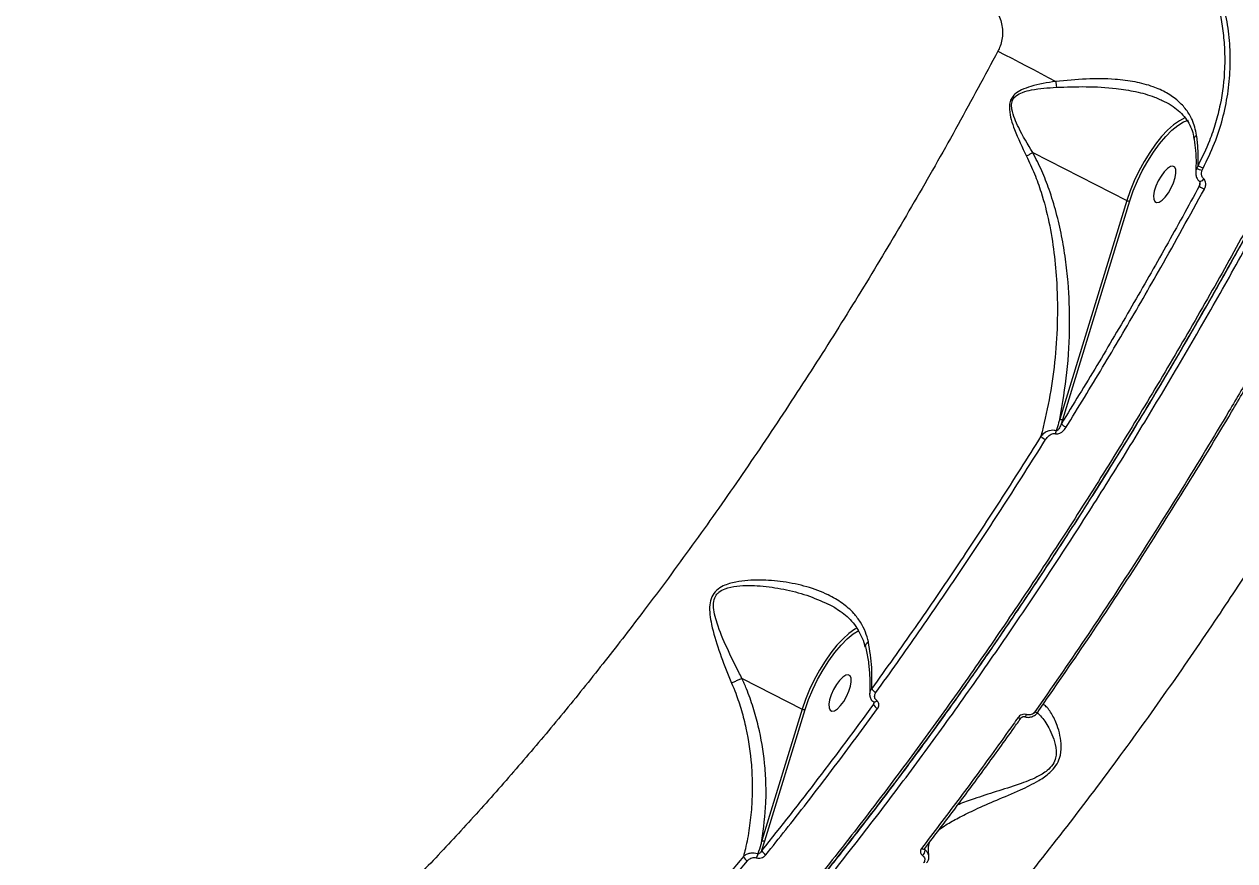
# Model space of a CAD drawing. Header units: millimetres. Extents: x -10881 to 8954, y -8695 to 5624.
# Drawn here: x 2925.6 to 3196.2, y -3620 to -3433.1 of the extents above; entities that cross this region are included whole.
import ezdxf

# ---------------------------------------------------------------- set-up
doc = ezdxf.new("R2010")
doc.units = ezdxf.units.MM
for name, color, linetype in [('DIKOM_ОБЪЕКТ', 7, 'Continuous'), ('DIKOM_РАЗМЕР_ЗОНА', 7, 'Continuous'), ('DIKOM_РАЗМЕР_ОБЪЕКТА', 7, 'Continuous')]:
    doc.layers.add(name, color=color, linetype=linetype)
doc.styles.add('style1', font='arial.ttf', dxfattribs={"width": 0.8})
doc.dimstyles.new('1-50', dxfattribs={"dimtxt": 300, "dimasz": 200, "dimexe": 100, "dimexo": 0, "dimgap": 100, "dimtad": 1, "dimtxsty": 'style1', "dimcen": 200, "dimclrd": 7, "dimclre": 7, "dimclrt": 7, "dimadec": 1, "dimazin": 2, "dimtfac": 1, "dimtmove": 0, "dimatfit": 2, "dimfxl": 0, "dimlwd": 25, "dimlwe": 18, "dimarcsym": 0})

# ---------------------------------------------------------------- blocks, each defined once
blk = doc.blocks.new('*D10')
at = {"layer": 'Defpoints', "color": 0, "transparency": 16777216}
for p in [(-7152.73, 2730.8), (7385.22, 911.28), (7385.22, -7693.77)]:
    blk.add_point(p, dxfattribs=at)
at = {"layer": 'DIKOM_РАЗМЕР_ОБЪЕКТА', "color": 7, "lineweight": 18, "transparency": 16777216}
for p, q in [((-7152.73, 2730.8), (-7152.73, -7793.77)), ((7385.22, 911.28), (7385.22, -7793.77))]:
    blk.add_line(p, q, dxfattribs=at)
at = {"layer": 'DIKOM_РАЗМЕР_ОБЪЕКТА', "color": 7, "lineweight": 25, "transparency": 16777216}
blk.add_line((-6952.73, -7693.77), (7185.22, -7693.77), dxfattribs=at)
at = {"layer": 'DIKOM_РАЗМЕР_ОБЪЕКТА', "color": 7, "transparency": 16777216}
for points in [[(-6952.73, -7660.43), (-6952.73, -7727.1), (-7152.73, -7693.77)], [(7185.22, -7660.43), (7185.22, -7727.1), (7385.22, -7693.77)]]:
    blk.add_solid(points, dxfattribs=at)
at = {"layer": 'DIKOM_РАЗМЕР_ОБЪЕКТА', "color": 7, "transparency": 16777216, "insert": (116.24, -7440.59), "char_height": 300, "attachment_point": 5, "style": 'style1'}
blk.add_mtext('14500', dxfattribs=at)
blk = doc.blocks.new('*D12')
at = {"layer": 'Defpoints', "color": 0, "transparency": 16777216}
for p in [(-9113.32, 3014.05), (8954.2, 2756.48), (8954.2, -8594.51)]:
    blk.add_point(p, dxfattribs=at)
at = {"layer": 'DIKOM_РАЗМЕР_ЗОНА', "color": 7, "lineweight": 18, "transparency": 16777216}
for p, q in [((-9113.32, 3014.05), (-9113.32, -8694.51)), ((8954.2, 2756.48), (8954.2, -8694.51))]:
    blk.add_line(p, q, dxfattribs=at)
at = {"layer": 'DIKOM_РАЗМЕР_ЗОНА', "color": 7, "lineweight": 25, "transparency": 16777216}
blk.add_line((-8913.32, -8594.51), (8754.2, -8594.51), dxfattribs=at)
at = {"layer": 'DIKOM_РАЗМЕР_ЗОНА', "color": 7, "transparency": 16777216}
for points in [[(-8913.32, -8561.18), (-8913.32, -8627.85), (-9113.32, -8594.51)], [(8754.2, -8561.18), (8754.2, -8627.85), (8954.2, -8594.51)]]:
    blk.add_solid(points, dxfattribs=at)
at = {"layer": 'DIKOM_РАЗМЕР_ЗОНА', "color": 7, "transparency": 16777216, "insert": (-79.56, -8341.34), "char_height": 300, "attachment_point": 5, "style": 'style1'}
blk.add_mtext('18000', dxfattribs=at)

msp = doc.modelspace()

# ---------------------------------------------------------------- linework, layer by layer
at = {"layer": 'DIKOM_ОБЪЕКТ', "color": 7, "linetype": 'Continuous', "lineweight": 15}
for p, q in [((3151.027, -3461.745), (3172.045, -3472.45)), ((3187.973, -3464.596), (3187.648, -3465.195)), ((3188.875, -3465.69), (3189.077, -3465.219)), ((3188.354, -3468.29), (3188.234, -3469.254)), ((3172.045, -3472.45), (3157.051, -3521.283)), ((3157.711, -3521.376), (3172.705, -3472.543)), ((3157.411, -3522.349), (3157.711, -3521.376)), ((3086.028, -3579.254), (3099.478, -3586.105)), ((3115.462, -3584.498), (3115.395, -3585.035)), ((3099.478, -3586.105), (3090.468, -3615.449)), ((3091.128, -3615.543), (3100.138, -3586.198)), ((3090.478, -3617.644), (3091.128, -3615.543)), ((3126.962, -3617.612), (3126.894, -3617.23))]:
    msp.add_line(p, q, dxfattribs=at)
at = {"layer": 'DIKOM_ОБЪЕКТ', "color": 7, "linetype": 'Continuous', "lineweight": 15, "flags": 128}
for points in [[(3143.221, -3439.079), (3144.775, -3439.869), (3146.353, -3440.679), (3147.953, -3441.506), (3149.569, -3442.35), (3151.2, -3443.208), (3152.842, -3444.079), (3154.49, -3444.96), (3156.141, -3445.849)], [(3185.041, -3453.98), (3184.976, -3454.006), (3183.776, -3454.615), (3182.496, -3455.529), (3181.164, -3456.727), (3179.809, -3458.184), (3178.459, -3459.868), (3177.146, -3461.742), (3175.896, -3463.765), (3174.737, -3465.894), (3173.694, -3468.083), (3172.791, -3470.284), (3172.045, -3472.45)], [(3172.705, -3472.543), (3173.472, -3470.325), (3174.41, -3468.072), (3175.495, -3465.838), (3176.701, -3463.676), (3177.999, -3461.64), (3179.358, -3459.778), (3180.744, -3458.135), (3182.125, -3456.751), (3183.467, -3455.659), (3184.737, -3454.886), (3185.813, -3454.473)], [(3178.038, -3472.174), (3178.269, -3472.706), (3178.681, -3472.927), (3179.241, -3472.817), (3179.904, -3472.386), (3180.615, -3471.669), (3181.318, -3470.724), (3181.955, -3469.627), (3182.475, -3468.467), (3182.835, -3467.339), (3183.007, -3466.333), (3182.976, -3465.532), (3182.745, -3464.999), (3182.333, -3464.779), (3181.773, -3464.889), (3181.11, -3465.32), (3180.399, -3466.037), (3179.696, -3466.982), (3179.059, -3468.079), (3178.54, -3469.238), (3178.179, -3470.367), (3178.008, -3471.372), (3178.038, -3472.174)], [(3189.222, -3467.644), (3189.039, -3467.858), (3188.846, -3468.035), (3188.66, -3468.163), (3188.495, -3468.23), (3188.364, -3468.23), (3188.316, -3468.206)], [(3111.779, -3567.948), (3111.209, -3568.27), (3109.929, -3569.184), (3108.597, -3570.383), (3107.242, -3571.839), (3105.893, -3573.523), (3104.579, -3575.397), (3103.329, -3577.42), (3102.17, -3579.55), (3101.128, -3581.738), (3100.224, -3583.939), (3099.478, -3586.105)], [(3100.138, -3586.198), (3100.906, -3583.98), (3101.843, -3581.727), (3102.928, -3579.493), (3104.134, -3577.331), (3105.433, -3575.295), (3106.791, -3573.433), (3108.178, -3571.79), (3109.558, -3570.406), (3110.9, -3569.314), (3112.106, -3568.573)], [(3105.472, -3585.829), (3105.702, -3586.361), (3106.114, -3586.582), (3106.674, -3586.472), (3107.337, -3586.041), (3108.049, -3585.324), (3108.751, -3584.379), (3109.388, -3583.282), (3109.908, -3582.122), (3110.268, -3580.994), (3110.44, -3579.989), (3110.409, -3579.187), (3110.178, -3578.655), (3109.766, -3578.434), (3109.206, -3578.544), (3108.544, -3578.975), (3107.832, -3579.692), (3107.129, -3580.637), (3106.492, -3581.734), (3105.973, -3582.894), (3105.612, -3584.022), (3105.441, -3585.027), (3105.472, -3585.829)], [(3116.148, -3584.22), (3115.984, -3584.369), (3115.823, -3584.479), (3115.674, -3584.544), (3115.546, -3584.56), (3115.446, -3584.527), (3115.444, -3584.525)], [(3149.623, -3587.345), (3149.555, -3587.47), (3149.485, -3587.579), (3149.414, -3587.67), (3149.346, -3587.74), (3149.281, -3587.787), (3149.22, -3587.81), (3149.167, -3587.809), (3149.159, -3587.807)], [(3151.498, -3586.705), (3151.65, -3586.774), (3151.793, -3586.825), (3151.919, -3586.854), (3152.025, -3586.86), (3152.108, -3586.844), (3152.164, -3586.805), (3152.169, -3586.799)], [(3152.169, -3586.799), (3152.19, -3586.746), (3152.188, -3586.669)], [(3147.716, -3587.995), (3147.874, -3588.067), (3148.021, -3588.117), (3148.151, -3588.145), (3148.259, -3588.148), (3148.341, -3588.127), (3148.394, -3588.082), (3148.396, -3588.078)], [(3126.149, -3617.242), (3126.308, -3617.312), (3126.457, -3617.359), (3126.592, -3617.38), (3126.706, -3617.374), (3126.796, -3617.343), (3126.855, -3617.29)]]:
    msp.add_lwpolyline(points, dxfattribs=at)
at = {"layer": 'DIKOM_ОБЪЕКТ', "color": 7, "linetype": 'Continuous', "lineweight": 15}
for centre, radius, start, end in [((3308.842, -3429.973), 153.524, 185.93586, 186.42297), ((3188.515, -3465.79), 1.052, 145.55578, 176.025), ((3189.832, -3461.549), 4.25, 239.07883, 256.99335), ((3193.812, -3455.549), 10.768, 237.16201, 243.90769), ((3193.271, -3461.93), 8.888, 235.48509, 243.90109), ((3172.49, -3471.684), 0.886, 239.86351, 284.03546), ((3157.496, -3520.517), 0.886, 239.86372, 284.03479), ((3159.766, -3520.289), 3.129, 221.18503, 245.34366), ((3155.233, -3522.98), 3.216, 221.97087, 244.84386), ((3153.449, -3523.39), 2.876, 335.80243, 349.02111), ((3116.784, -3580.589), 2.008, 207.88763, 245.41867), ((3117.101, -3584.248), 1.879, 204.76139, 246.14604), ((3099.923, -3585.339), 0.886, 239.86351, 284.03546), ((3090.913, -3614.683), 0.886, 239.86372, 284.03479), ((3092.014, -3617.188), 1.602, 196.53032, 246.02604), ((3125.33, -3617.592), 1.632, 310.16221, 359.30258), ((3087.921, -3618.501), 1.651, 198.64626, 245.31534), ((3086.522, -3617.785), 3.141, 330.21139, 347.19089)]:
    msp.add_arc(centre, radius, start, end, dxfattribs=at)
for points, knots in [([(2932.137, -3758.44), (2934.133, -3758.063), (2938.656, -3757.211), (2945.962, -3755.212), (2954.051, -3752.453), (2962.382, -3749.029), (2970.998, -3744.929), (2979.872, -3740.144), (2989.014, -3734.657), (2998.346, -3728.505), (3007.741, -3721.774), (3017.152, -3714.516), (3026.581, -3706.752), (3036.124, -3698.403), (3045.836, -3689.415), (3055.68, -3679.808), (3065.664, -3669.562), (3075.699, -3658.758), (3085.649, -3647.545), (3095.472, -3635.99), (3105.173, -3624.106), (3114.854, -3611.77), (3124.567, -3598.909), (3134.271, -3585.562), (3143.971, -3571.712), (3153.578, -3557.474), (3162.853, -3543.212), (3171.766, -3529.011), (3180.336, -3514.886), (3188.763, -3500.513), (3197.088, -3485.815), (3205.276, -3470.842), (3213.327, -3455.58), (3221.171, -3440.155), (3228.8, -3424.573), (3236.184, -3408.896), (3243.326, -3393.115), (3250.201, -3377.272), (3256.846, -3361.281), (3263.223, -3345.206), (3269.329, -3329.039), (3275.103, -3312.923), (3280.469, -3297.077), (3285.418, -3281.565), (3289.966, -3266.37), (3294.162, -3251.336), (3298.024, -3236.381), (3301.524, -3221.573), (3304.658, -3206.908), (3307.38, -3192.529), (3309.764, -3178.181), (3310.987, -3168.869), (3311.615, -3164.093)], [0, 0, 0, 0, 0.0156506, 0.0354738, 0.0552971, 0.075258, 0.095219, 0.1156142, 0.1360095, 0.1565548, 0.1771001, 0.1969234, 0.2167466, 0.2367076, 0.2566685, 0.2770638, 0.297459, 0.3180044, 0.3385497, 0.358373, 0.3781962, 0.3981572, 0.4181181, 0.4385134, 0.4589086, 0.4794539, 0.4999993, 0.5191131, 0.5382268, 0.557464, 0.5767011, 0.5963257, 0.6159504, 0.6357087, 0.6554669, 0.6752902, 0.6951135, 0.7150745, 0.7350355, 0.7554308, 0.7758261, 0.7963715, 0.8169168, 0.8367401, 0.8565634, 0.8765245, 0.8964855, 0.9168808, 0.9372761, 0.9578214, 0.9783668, 1, 1, 1, 1]), ([(3019.686, -3737.342), (3023.232, -3735.669), (3030.19, -3732.385), (3040.957, -3726.173), (3051.877, -3719.104), (3063.09, -3711.003), (3074.772, -3701.738), (3085.467, -3692.498), (3095.089, -3683.616), (3103.951, -3675.026), (3113.449, -3665.337), (3123.569, -3654.459), (3134.504, -3642.107), (3146.225, -3628.145), (3158.581, -3612.588), (3170.392, -3596.911), (3181.636, -3581.25), (3191.904, -3566.289), (3201.527, -3551.676), (3210.366, -3537.738), (3218.902, -3523.774), (3228.047, -3508.267), (3237.557, -3491.45), (3247.342, -3473.318), (3256.093, -3456.352), (3264.127, -3440.086), (3271.359, -3424.827), (3278.201, -3409.781), (3285.381, -3393.318), (3292.653, -3375.766), (3299.904, -3357.191), (3306.176, -3340.117), (3311.738, -3324.018), (3316.572, -3309.146), (3320.973, -3294.7), (3324.971, -3280.617), (3328.66, -3266.659), (3330.818, -3257.52), (3331.898, -3252.951)], [0, 0, 0, 0, 0.032111, 0.0630277, 0.0939444, 0.1253135, 0.1566826, 0.1898356, 0.2118035, 0.2337714, 0.2604105, 0.2870646, 0.3137037, 0.3466931, 0.3796826, 0.4118188, 0.4412645, 0.4707102, 0.4960711, 0.5214321, 0.5455478, 0.5696635, 0.6018526, 0.6313464, 0.6608402, 0.686242, 0.7116437, 0.7357977, 0.7599516, 0.7922212, 0.8217882, 0.8513553, 0.8768194, 0.9022834, 0.926496, 0.9507086, 0.9753543, 1, 1, 1, 1]), ([(3189.077, -3465.219), (3189.985, -3463.37), (3191.733, -3459.812), (3193.517, -3454.226), (3194.689, -3448.67), (3195.236, -3443.032), (3195.142, -3437.393), (3194.431, -3431.828), (3193.122, -3426.412), (3191.203, -3421.238), (3188.773, -3416.325), (3186.723, -3413.36), (3185.7, -3411.88)], [0, 0, 0, 0, 0.1070822, 0.2059729, 0.3051836, 0.4040767, 0.5033365, 0.6029167, 0.7021785, 0.8013468, 0.9008323, 1, 1, 1, 1]), ([(3184.6, -3412.381), (3186.062, -3414.55), (3188.273, -3417.832), (3190.47, -3422.748), (3192.281, -3427.842), (3193.442, -3433.203), (3193.927, -3438.681), (3193.945, -3444.194), (3193.276, -3449.72), (3191.92, -3455.109), (3190.38, -3459.7), (3188.863, -3462.787), (3187.973, -3464.596)], [0, 0, 0, 0, 0.1468748, 0.2222339, 0.2981482, 0.444988, 0.5203448, 0.5962631, 0.7424206, 0.8174389, 0.8930195, 1, 1, 1, 1]), ([(3231.015, -3415.478), (3229.056, -3419.604), (3224.618, -3428.951), (3217.435, -3443.445), (3209.473, -3458.956), (3201.257, -3474.371), (3192.754, -3489.756), (3183.981, -3505.063), (3174.937, -3520.276), (3165.689, -3535.276), (3156.373, -3549.841), (3147.026, -3563.939), (3137.658, -3577.571), (3128.16, -3590.899), (3118.491, -3603.973), (3108.675, -3616.747), (3098.716, -3629.201), (3088.69, -3641.234), (3078.745, -3652.669), (3068.912, -3663.49), (3059.197, -3673.708), (3049.488, -3683.445), (3039.743, -3692.734), (3029.991, -3701.535), (3020.24, -3709.827), (3010.566, -3717.536), (3001.112, -3724.552), (2991.902, -3730.875), (2982.936, -3736.527), (2974.11, -3741.576), (2965.387, -3746.033), (2956.799, -3749.869), (2948.355, -3753.062), (2940.124, -3755.58), (2932.228, -3757.381), (2924.673, -3758.509), (2917.491, -3758.903), (2912.587, -3758.901), (2910.165, -3758.575), (2909.961, -3758.547)], [0, 0, 0, 0, 0.0216513, 0.0490504, 0.0764965, 0.1040855, 0.1317226, 0.1599108, 0.1881503, 0.2165455, 0.2449931, 0.2723922, 0.2998383, 0.3274273, 0.3550644, 0.3832526, 0.411492, 0.4398872, 0.4683349, 0.4957339, 0.52318, 0.550769, 0.5784061, 0.6065943, 0.6348337, 0.6632289, 0.6916766, 0.7190756, 0.7465217, 0.7741107, 0.8017478, 0.8299359, 0.8581754, 0.8865706, 0.9150182, 0.9424172, 0.9698633, 0.9974523, 1, 1, 1, 1]), ([(2910.26, -3758.674), (2910.62, -3758.713), (2912.459, -3758.916), (2915.905, -3758.997), (2920.604, -3758.905), (2925.451, -3758.502), (2930.431, -3757.817), (2935.535, -3756.843), (2940.741, -3755.585), (2946.031, -3754.047), (2951.397, -3752.231), (2956.842, -3750.139), (2962.367, -3747.769), (2967.974, -3745.122), (2973.664, -3742.198), (2979.439, -3738.995), (2985.301, -3735.514), (2991.251, -3731.752), (2997.291, -3727.708), (3003.411, -3723.389), (3009.586, -3718.813), (3015.792, -3713.996), (3022.017, -3708.948), (3028.263, -3703.669), (3034.533, -3698.157), (3040.828, -3692.41), (3047.15, -3686.428), (3053.502, -3680.209), (3059.884, -3673.751), (3066.3, -3667.052), (3072.75, -3660.109), (3079.23, -3652.928), (3085.715, -3645.537), (3092.181, -3637.961), (3098.609, -3630.223), (3104.998, -3622.325), (3111.35, -3614.263), (3117.669, -3606.037), (3123.956, -3597.642), (3130.213, -3589.078), (3136.441, -3580.341), (3142.643, -3571.43), (3148.82, -3562.34), (3154.97, -3553.074), (3161.078, -3543.658), (3167.116, -3534.13), (3173.064, -3524.523), (3178.916, -3514.846), (3184.676, -3505.096), (3190.347, -3495.267), (3195.929, -3485.358), (3201.425, -3475.366), (3206.836, -3465.288), (3212.164, -3455.121), (3217.411, -3444.861), (3222.573, -3434.507), (3227.298, -3424.818), (3230.248, -3418.568), (3231.549, -3415.813)], [0, 0, 0, 0, 0.00438332, 0.02238592, 0.04045452, 0.05860879, 0.07686742, 0.09522276, 0.11355924, 0.13179352, 0.14995766, 0.16807063, 0.18615159, 0.20421991, 0.22229523, 0.24039081, 0.25852649, 0.27672236, 0.29499864, 0.31336971, 0.33174198, 0.35001196, 0.36819794, 0.38632057, 0.40440051, 0.4224584, 0.44051488, 0.45858648, 0.47669107, 0.49484926, 0.51308166, 0.53140888, 0.54977082, 0.56805712, 0.58625351, 0.60438078, 0.62245965, 0.64051081, 0.65855494, 0.67661044, 0.69469329, 0.71282413, 0.73102355, 0.74931215, 0.76767095, 0.78598891, 0.80420518, 0.82234643, 0.8404334, 0.85848678, 0.87652724, 0.89457515, 0.91264455, 0.93075605, 0.94893024, 0.96718771, 0.98553617, 1, 1, 1, 1]), ([(3231.469, -3415.755), (3230.175, -3418.52), (3226.526, -3426.321), (3220.247, -3439.078), (3212.665, -3454.039), (3204.84, -3468.907), (3196.746, -3483.761), (3188.402, -3498.54), (3179.801, -3513.249), (3171.01, -3527.763), (3162.034, -3542.072), (3152.907, -3556.116), (3143.623, -3569.903), (3134.206, -3583.391), (3124.603, -3596.649), (3114.85, -3609.614), (3104.94, -3622.284), (3094.958, -3634.538), (3085.042, -3646.212), (3075.233, -3657.274), (3065.527, -3667.749), (3055.823, -3677.749), (3046.067, -3687.32), (3036.301, -3696.41), (3026.519, -3705.008), (3016.811, -3713.03), (3007.023, -3720.587), (2997.199, -3727.612), (2987.348, -3734.06), (2977.653, -3739.795), (2968.068, -3744.832), (2958.63, -3749.134), (2949.362, -3752.651), (2940.324, -3755.413), (2934.55, -3756.546), (2931.659, -3757.113)], [0, 0, 0, 0, 0.0157672, 0.0444681, 0.073169, 0.1020552, 0.1309413, 0.1604093, 0.1898774, 0.219546, 0.2492146, 0.2789809, 0.3087471, 0.3387202, 0.3686932, 0.3993183, 0.4299435, 0.460794, 0.4916444, 0.5214107, 0.551177, 0.58115, 0.611123, 0.6417481, 0.6723733, 0.7032238, 0.7340743, 0.7665726, 0.7991377, 0.8319058, 0.8647422, 0.8983697, 0.932071, 0.9659975, 1, 1, 1, 1]), ([(3139.921, -3427.035), (3140.746, -3427.69), (3142.378, -3428.983), (3143.884, -3431.791), (3144.433, -3434.884), (3144.02, -3437.41), (3143.395, -3438.717), (3143.221, -3439.079)], [0, 0, 0, 0, 0.2385226, 0.4713368, 0.696805, 0.9159909, 1, 1, 1, 1]), ([(3143.221, -3439.079), (3140.273, -3444.567), (3134.355, -3455.581), (3125.135, -3471.822), (3115.628, -3487.909), (3105.841, -3503.756), (3095.76, -3519.384), (3085.443, -3534.681), (3074.897, -3549.623), (3064.884, -3563.163), (3055.447, -3575.383), (3046.638, -3586.344), (3037.75, -3596.954), (3028.808, -3607.178), (3019.802, -3617.018), (3010.773, -3626.422), (3001.729, -3635.373), (2993.001, -3643.555), (2984.605, -3651), (2976.544, -3657.753), (2968.55, -3664.048), (2961.143, -3669.502), (2954.329, -3674.194), (2948.083, -3678.222), (2941.915, -3681.924), (2934.453, -3686.056), (2926.711, -3689.846), (2918.746, -3693.162), (2911.823, -3695.597), (2905.07, -3697.508), (2898.92, -3698.803), (2893.353, -3699.587), (2888.327, -3699.963), (2883.44, -3699.988), (2877.628, -3699.583), (2871.476, -3698.508), (2865.137, -3696.47), (2860.818, -3694.658), (2858.59, -3693.265), (2858.111, -3692.966)], [0, 0, 0, 0, 0.0322987, 0.0648166, 0.0974127, 0.130482, 0.1636338, 0.1972706, 0.2309945, 0.2649568, 0.2924033, 0.3199838, 0.3476124, 0.3755279, 0.4034933, 0.4317507, 0.4600601, 0.4885118, 0.5142919, 0.5400719, 0.5660113, 0.5919507, 0.6129169, 0.633883, 0.6549348, 0.6759865, 0.711326, 0.7370448, 0.7627636, 0.7886412, 0.8145188, 0.8354348, 0.8563508, 0.877352, 0.8983532, 0.9336075, 0.9627799, 0.99201, 1, 1, 1, 1]), ([(3156.141, -3445.849), (3154.255, -3446.142), (3151.646, -3446.547), (3148.604, -3447.621), (3147.128, -3448.495), (3146.239, -3449.524), (3145.779, -3450.725), (3145.741, -3452.395), (3146.156, -3454.402), (3147.367, -3457.892), (3148.654, -3460.562), (3149.603, -3462.532)], [0, 0, 0, 0, 0.23111332, 0.31966597, 0.39140231, 0.43669174, 0.48221899, 0.54566182, 0.6397129, 0.73422938, 1, 1, 1, 1]), ([(3151.015, -3461.743), (3151.014, -3461.741), (3149.88, -3459.915), (3148.422, -3457.427), (3146.939, -3454.17), (3146.332, -3452.344), (3146.219, -3450.805), (3146.59, -3449.722), (3147.432, -3448.841), (3148.865, -3448.173), (3151.863, -3447.435), (3154.419, -3447.268), (3156.282, -3447.147)], [0, 0, 0, 0, 0.0003162, 0.2742391, 0.3682386, 0.4635033, 0.5235102, 0.5648333, 0.606153, 0.6747017, 0.7630002, 1, 1, 1, 1]), ([(3187.636, -3457.829), (3187.364, -3456.644), (3186.89, -3454.576), (3185.349, -3452.094), (3183.463, -3450.066), (3180.976, -3448.331), (3177.754, -3446.882), (3173.879, -3445.858), (3168.883, -3445.243), (3162.907, -3445.189), (3158.421, -3445.627), (3156.141, -3445.849)], [0, 0, 0, 0, 0.1045096, 0.1823156, 0.2623965, 0.3546203, 0.4495241, 0.5618071, 0.6772358, 0.8359151, 1, 1, 1, 1]), ([(3156.282, -3447.147), (3158.504, -3447.071), (3163.005, -3446.916), (3168.985, -3447.239), (3174.077, -3448.058), (3177.762, -3449.047), (3179.779, -3450.029), (3180.554, -3450.406)], [0, 0, 0, 0, 0.2576798, 0.5219981, 0.7017414, 0.8855347, 1, 1, 1, 1]), ([(3180.558, -3450.397), (3180.713, -3450.468), (3181.528, -3450.841), (3182.783, -3451.699), (3184.266, -3452.965), (3185.447, -3454.397), (3186.313, -3455.965), (3186.86, -3457.457), (3187.006, -3458.471), (3187.062, -3458.855)], [0, 0, 0, 0, 0.0424365, 0.2235787, 0.3999166, 0.5721611, 0.7403607, 0.9016874, 1, 1, 1, 1]), ([(3187.148, -3458.838), (3187.13, -3458.785), (3187.063, -3458.589), (3187.221, -3458.254), (3187.46, -3457.974), (3187.609, -3457.851), (3187.636, -3457.829)], [0, 0, 0, 0, 0.1605511, 0.6050761, 0.9295041, 1, 1, 1, 1]), ([(3187.973, -3464.596), (3187.998, -3463.358), (3188.043, -3461.156), (3187.76, -3458.841), (3187.636, -3457.829)], [0, 0, 0, 0, 0.5623929, 1, 1, 1, 1]), ([(3187.094, -3458.819), (3187.206, -3459.652), (3187.453, -3461.493), (3187.549, -3463.795), (3187.465, -3465.217), (3187.436, -3465.713)], [0, 0, 0, 0, 0.3501032, 0.7732153, 1, 1, 1, 1]), ([(3151.015, -3461.743), (3150.796, -3461.868), (3150.392, -3462.099), (3149.888, -3462.377), (3149.642, -3462.511), (3149.603, -3462.532)], [0, 0, 0, 0, 0.4994815, 0.9205566, 1, 1, 1, 1]), ([(3149.603, -3462.532), (3150.227, -3463.84), (3151.476, -3466.458), (3153.195, -3471.393), (3154.727, -3477.283), (3155.843, -3484.104), (3156.508, -3491.726), (3156.595, -3499.928), (3155.986, -3508.63), (3154.803, -3517.025), (3153.495, -3522.43), (3152.842, -3525.13)], [0, 0, 0, 0, 0.0661314, 0.1323031, 0.238336, 0.3447311, 0.4509767, 0.593956, 0.7292239, 0.864722, 1, 1, 1, 1]), ([(3151.027, -3461.745), (3151.025, -3461.744), (3151.022, -3461.742), (3151.018, -3461.742), (3151.016, -3461.743), (3151.015, -3461.743)], [0, 0, 0, 0, 0.3909841, 0.7860417, 1, 1, 1, 1]), ([(3157.051, -3521.283), (3157.657, -3517.827), (3158.875, -3510.879), (3159.39, -3500.606), (3159.089, -3492.116), (3158.374, -3485.549), (3157.512, -3480.341), (3156.321, -3475.127), (3154.823, -3470.254), (3153.092, -3465.758), (3151.717, -3463.086), (3151.027, -3461.745)], [0, 0, 0, 0, 0.1791391, 0.3602503, 0.5134589, 0.5983434, 0.6832162, 0.769842, 0.856435, 0.9278913, 1, 1, 1, 1]), ([(3187.648, -3465.195), (3187.548, -3465.444), (3187.432, -3465.734), (3187.462, -3466.021), (3187.466, -3466.061)], [0, 0, 0, 0, 0.86000891, 1, 1, 1, 1]), ([(3187.47, -3466.061), (3187.46, -3466.29), (3187.437, -3466.788), (3187.694, -3467.493), (3188.012, -3468.003), (3188.28, -3468.158), (3188.329, -3468.186)], [0, 0, 0, 0, 0.2811432, 0.6146731, 0.9298054, 1, 1, 1, 1]), ([(3189.222, -3467.644), (3189.12, -3467.543), (3188.917, -3467.341), (3188.748, -3466.854), (3188.717, -3466.287), (3188.825, -3465.879), (3188.875, -3465.69)], [0, 0, 0, 0, 0.2096764, 0.4181568, 0.729856, 1, 1, 1, 1]), ([(3188.371, -3468.642), (3188.344, -3468.804), (3188.31, -3469.013), (3188.248, -3469.209), (3188.234, -3469.254)], [0, 0, 0, 0, 0.7752347, 1, 1, 1, 1]), ([(3188.318, -3468.209), (3188.318, -3468.209), (3188.319, -3468.209), (3188.345, -3468.25), (3188.375, -3468.352), (3188.391, -3468.489), (3188.373, -3468.595), (3188.366, -3468.642)], [0, 0, 0, 0, 0.1286949, 0.2982275, 0.4985472, 0.7820597, 1, 1, 1, 1]), ([(3188.381, -3468.483), (3188.382, -3468.526), (3188.384, -3468.58), (3188.373, -3468.631), (3188.371, -3468.642)], [0, 0, 0, 0, 0.7862943, 1, 1, 1, 1]), ([(3189.361, -3469.912), (3189.393, -3469.849), (3189.548, -3469.547), (3189.699, -3469.01), (3189.678, -3468.397), (3189.517, -3467.934), (3189.321, -3467.741), (3189.222, -3467.644)], [0, 0, 0, 0, 0.08435158, 0.40264987, 0.65182325, 0.82549153, 1, 1, 1, 1]), ([(3188.234, -3469.254), (3185.76, -3473.755), (3180.808, -3482.765), (3173.166, -3496.111), (3165.382, -3509.342), (3160.069, -3518.012), (3157.411, -3522.349)], [0, 0, 0, 0, 0.24914467, 0.49862893, 0.74914184, 1, 1, 1, 1]), ([(3158.46, -3523.133), (3158.803, -3522.578), (3160.518, -3519.802), (3164.953, -3512.54), (3171.69, -3501.237), (3180.324, -3486.307), (3186.127, -3475.779), (3189.361, -3469.912)], [0, 0, 0, 0, 0.0321573, 0.1607921, 0.4182836, 0.6757752, 1, 1, 1, 1]), ([(3200.21, -3510.443), (3198.431, -3513.487), (3193.229, -3522.381), (3184.411, -3536.904), (3173.674, -3553.886), (3162.707, -3570.56), (3155.237, -3581.319), (3151.498, -3586.705)], [0, 0, 0, 0, 0.1144542, 0.3345003, 0.5550756, 0.7772654, 1, 1, 1, 1]), ([(3152.188, -3586.669), (3155.874, -3581.361), (3163.255, -3570.732), (3174.158, -3554.17), (3184.918, -3537.164), (3193.786, -3522.564), (3199.018, -3513.619), (3200.794, -3510.582)], [0, 0, 0, 0, 0.2200461, 0.4406213, 0.6628108, 0.8855451, 1, 1, 1, 1]), ([(3157.051, -3521.283), (3156.966, -3521.577), (3156.709, -3522.462), (3156.447, -3523.346), (3156.272, -3523.937)], [0, 0, 0, 0, 0.3320291, 1, 1, 1, 1]), ([(3157.411, -3522.349), (3157.27, -3522.654), (3157.061, -3523.105), (3156.726, -3523.6), (3156.514, -3523.83), (3156.364, -3523.934), (3156.291, -3523.937), (3156.272, -3523.937)], [0, 0, 0, 0, 0.4939038, 0.7308129, 0.8854639, 0.9700829, 1, 1, 1, 1]), ([(3152.842, -3525.13), (3149.779, -3529.99), (3143.647, -3539.719), (3134.245, -3553.959), (3124.707, -3567.959), (3118.243, -3577.002), (3115.009, -3581.528)], [0, 0, 0, 0, 0.2488778, 0.4982002, 0.748873, 1, 1, 1, 1]), ([(3156.272, -3523.937), (3156.196, -3523.913), (3155.949, -3523.835), (3155.442, -3523.782), (3154.736, -3523.873), (3153.882, -3524.204), (3153.243, -3524.67), (3152.922, -3525.038), (3152.842, -3525.13)], [0, 0, 0, 0, 0.0635458, 0.2059318, 0.3867575, 0.5938455, 0.8977465, 1, 1, 1, 1]), ([(3153.866, -3525.89), (3154.105, -3525.566), (3154.458, -3525.086), (3155.103, -3524.669), (3155.55, -3524.519), (3155.874, -3524.512), (3156.026, -3524.555), (3156.072, -3524.568)], [0, 0, 0, 0, 0.4385519, 0.6486814, 0.8192315, 0.9451773, 1, 1, 1, 1]), ([(3156.072, -3524.568), (3156.123, -3524.583), (3156.285, -3524.628), (3156.634, -3524.616), (3157.126, -3524.45), (3157.825, -3523.995), (3158.209, -3523.475), (3158.46, -3523.133)], [0, 0, 0, 0, 0.0555185, 0.1783962, 0.3495223, 0.5728916, 1, 1, 1, 1]), ([(3115.948, -3582.415), (3119.161, -3577.92), (3125.593, -3568.922), (3135.125, -3554.937), (3144.578, -3540.625), (3150.768, -3530.805), (3153.866, -3525.89)], [0, 0, 0, 0, 0.2488775, 0.4981996, 0.7488726, 1, 1, 1, 1]), ([(3114.263, -3571.095), (3114.073, -3570.346), (3113.675, -3568.784), (3112.562, -3566.641), (3110.871, -3564.43), (3108.459, -3562.337), (3104.96, -3560.296), (3100.523, -3558.65), (3095.345, -3557.576), (3090.864, -3557.225), (3087.3, -3557.325), (3084.536, -3557.666), (3082.119, -3558.347), (3080.262, -3559.504), (3079.166, -3560.995), (3078.734, -3562.895), (3078.804, -3564.993), (3079.387, -3568.359), (3080.81, -3572.972), (3082.467, -3577.36), (3083.492, -3579.806), (3083.7, -3580.301)], [0, 0, 0, 0, 0.0399715, 0.083299, 0.1277351, 0.1880435, 0.2502378, 0.3338835, 0.4199859, 0.5013491, 0.5428288, 0.5846608, 0.6297904, 0.6581297, 0.6869604, 0.7180466, 0.7529296, 0.7887563, 0.8810067, 0.9758693, 1, 1, 1, 1]), ([(3086.017, -3579.253), (3086.017, -3579.251), (3085.771, -3578.783), (3084.602, -3576.522), (3082.6, -3572.404), (3080.769, -3568.105), (3079.845, -3564.906), (3079.556, -3562.99), (3079.78, -3561.329), (3080.385, -3560.411), (3081.152, -3559.708), (3082.53, -3558.977), (3084.842, -3558.552), (3087.495, -3558.431), (3091.01, -3558.602), (3095.405, -3559.242), (3100.567, -3560.536), (3103.705, -3561.942), (3105.269, -3562.643)], [0, 0, 0, 0, 0.0001195, 0.0330282, 0.1591966, 0.2881215, 0.3339947, 0.3807153, 0.419156, 0.4474589, 0.4539347, 0.4888628, 0.5471828, 0.6022336, 0.6573517, 0.7702426, 0.8854152, 1, 1, 1, 1]), ([(3105.278, -3562.615), (3105.304, -3562.627), (3106.14, -3563.003), (3107.448, -3563.847), (3109.203, -3565.108), (3110.577, -3566.452), (3111.768, -3568.005), (3112.704, -3569.77), (3113.274, -3571.19), (3113.434, -3572.058), (3113.465, -3572.228)], [0, 0, 0, 0, 0.0060344, 0.1929526, 0.3389384, 0.4879587, 0.6433286, 0.8027155, 0.9614876, 1, 1, 1, 1]), ([(3113.686, -3572.18), (3113.664, -3572.119), (3113.592, -3571.927), (3113.765, -3571.564), (3114.043, -3571.262), (3114.234, -3571.117), (3114.263, -3571.095)], [0, 0, 0, 0, 0.1826529, 0.5791689, 0.935995, 1, 1, 1, 1]), ([(3115.009, -3581.528), (3115.058, -3579.979), (3115.166, -3576.617), (3114.58, -3573.03), (3114.263, -3571.095)], [0, 0, 0, 0, 0.4604881, 1, 1, 1, 1]), ([(3113.636, -3572.172), (3113.69, -3572.392), (3114.004, -3573.676), (3114.34, -3575.975), (3114.604, -3579.03), (3114.655, -3581.248), (3114.55, -3582.401), (3114.531, -3582.611)], [0, 0, 0, 0, 0.05989589, 0.35031224, 0.64180018, 0.93453333, 1, 1, 1, 1]), ([(3086.017, -3579.253), (3085.788, -3579.355), (3085.328, -3579.56), (3084.546, -3579.913), (3084.003, -3580.161), (3083.74, -3580.283), (3083.7, -3580.301)], [0, 0, 0, 0, 0.3157288, 0.6314576, 0.943771, 1, 1, 1, 1]), ([(3086.028, -3579.254), (3086.026, -3579.254), (3086.024, -3579.252), (3086.02, -3579.252), (3086.018, -3579.252), (3086.017, -3579.253)], [0, 0, 0, 0, 0.42695207, 0.78428245, 1, 1, 1, 1]), ([(3090.468, -3615.449), (3090.847, -3612.664), (3091.419, -3608.459), (3091.407, -3602.645), (3091.035, -3596.926), (3090.084, -3591.238), (3088.553, -3585.708), (3087.298, -3582.152), (3086.368, -3580.031), (3086.028, -3579.254)], [0, 0, 0, 0, 0.2355392, 0.3556802, 0.4765273, 0.7016569, 0.8168588, 0.9329171, 1, 1, 1, 1]), ([(3083.7, -3580.301), (3084.009, -3581.052), (3084.836, -3583.058), (3085.94, -3586.418), (3087.3, -3591.747), (3088.123, -3597.413), (3088.367, -3603.292), (3088.213, -3608.012), (3087.7, -3612.706), (3087.021, -3616.377), (3086.5, -3618.458), (3086.357, -3619.028)], [0, 0, 0, 0, 0.0601169, 0.1606253, 0.2618619, 0.4689752, 0.5879989, 0.7078536, 0.830228, 0.9534373, 1, 1, 1, 1]), ([(3115.009, -3581.528), (3114.95, -3581.604), (3114.735, -3581.882), (3114.549, -3582.26), (3114.568, -3582.553), (3114.572, -3582.612)], [0, 0, 0, 0, 0.2289846, 0.8424477, 1, 1, 1, 1]), ([(3116.148, -3584.22), (3116.036, -3584.12), (3115.814, -3583.919), (3115.658, -3583.501), (3115.651, -3583.042), (3115.779, -3582.668), (3115.912, -3582.469), (3115.948, -3582.415)], [0, 0, 0, 0, 0.216891, 0.4334722, 0.6619726, 0.9080849, 1, 1, 1, 1]), ([(3115.395, -3585.035), (3111.275, -3590.629), (3103.022, -3601.832), (3094.663, -3612.368), (3090.478, -3617.644)], [0, 0, 0, 0, 0.4992727, 1, 1, 1, 1]), ([(3114.544, -3582.644), (3114.559, -3582.906), (3114.59, -3583.454), (3114.944, -3584.126), (3115.323, -3584.398), (3115.465, -3584.501)], [0, 0, 0, 0, 0.3653192, 0.761769, 1, 1, 1, 1]), ([(3115.5, -3584.681), (3115.5, -3584.687), (3115.497, -3584.777), (3115.455, -3584.898), (3115.408, -3585.005), (3115.395, -3585.035)], [0, 0, 0, 0, 0.0459891, 0.7352748, 1, 1, 1, 1]), ([(3115.441, -3584.525), (3115.444, -3584.527), (3115.474, -3584.543), (3115.489, -3584.582), (3115.519, -3584.594), (3115.498, -3584.666), (3115.494, -3584.681)], [0, 0, 0, 0, 0.0334196, 0.30287, 0.857884, 1, 1, 1, 1]), ([(3116.342, -3585.966), (3116.377, -3585.914), (3116.505, -3585.723), (3116.631, -3585.365), (3116.627, -3584.92), (3116.474, -3584.514), (3116.257, -3584.318), (3116.148, -3584.22)], [0, 0, 0, 0, 0.0918816, 0.335558, 0.5630753, 0.7814373, 1, 1, 1, 1]), ([(3130.112, -3613.008), (3130.252, -3612.899), (3130.739, -3612.522), (3132.221, -3611.584), (3134.707, -3610.194), (3138.404, -3608.403), (3142.948, -3606.424), (3147.14, -3604.678), (3150.323, -3603.191), (3152.586, -3601.99), (3154.708, -3600.54), (3156.292, -3598.748), (3157.247, -3596.697), (3157.481, -3594.344), (3157.143, -3591.914), (3156.374, -3589.332), (3155.185, -3586.929), (3154.071, -3585.454), (3153.405, -3585.12), (3153.293, -3585.063)], [0, 0, 0, 0, 0.0193461, 0.0673672, 0.1420365, 0.2189847, 0.3145255, 0.4129093, 0.4502093, 0.4879529, 0.5378428, 0.573374, 0.6087963, 0.6653494, 0.726013, 0.7879877, 0.8826556, 0.9801915, 1, 1, 1, 1]), ([(3091.363, -3618.652), (3091.733, -3618.191), (3093.584, -3615.884), (3098.693, -3609.436), (3106.673, -3599.107), (3113.117, -3590.349), (3116.342, -3585.966)], [0, 0, 0, 0, 0.0441412, 0.2207137, 0.6100127, 1, 1, 1, 1]), ([(3152.027, -3586.952), (3152.273, -3587.161), (3153.18, -3587.931), (3154.393, -3589.831), (3155.565, -3592.251), (3156.139, -3594.152), (3156.278, -3595.781), (3156.154, -3597.071), (3155.583, -3598.51), (3154.133, -3600.076), (3152.118, -3601.237), (3149.954, -3602.159), (3146.867, -3603.277), (3142.707, -3604.568), (3138.265, -3606.025), (3135.418, -3607.024), (3134.364, -3607.472), (3134.267, -3607.513)], [0, 0, 0, 0, 0.047366, 0.1750355, 0.2531192, 0.3323709, 0.3666777, 0.4017108, 0.443142, 0.4843338, 0.5443297, 0.5913037, 0.6390135, 0.7638253, 0.8919101, 0.9900952, 1, 1, 1, 1]), ([(3149.623, -3587.345), (3149.443, -3587.305), (3149.095, -3587.229), (3148.545, -3587.346), (3148.056, -3587.598), (3147.83, -3587.862), (3147.716, -3587.995)], [0, 0, 0, 0, 0.2592201, 0.5021627, 0.7511322, 1, 1, 1, 1]), ([(3148.395, -3588.085), (3148.401, -3588.076), (3148.43, -3588.027), (3148.53, -3587.934), (3148.686, -3587.842), (3148.851, -3587.79), (3149.002, -3587.777), (3149.111, -3587.789), (3149.149, -3587.805), (3149.159, -3587.81)], [0, 0, 0, 0, 0.0517712, 0.2716578, 0.4633715, 0.6340472, 0.7857504, 0.9437491, 1, 1, 1, 1]), ([(3149.262, -3587.802), (3149.422, -3587.853), (3149.851, -3587.989), (3150.62, -3587.898), (3151.427, -3587.554), (3151.948, -3587.136), (3152.129, -3586.838), (3152.158, -3586.791)], [0, 0, 0, 0, 0.1543724, 0.4125404, 0.6766055, 0.9479747, 1, 1, 1, 1]), ([(3151.498, -3586.705), (3151.387, -3586.835), (3151.164, -3587.096), (3150.684, -3587.347), (3150.169, -3587.448), (3149.812, -3587.405), (3149.643, -3587.351), (3149.623, -3587.345)], [0, 0, 0, 0, 0.2486747, 0.49752, 0.7389377, 0.9703205, 1, 1, 1, 1]), ([(3147.716, -3587.995), (3147.355, -3588.505), (3145.547, -3591.057), (3141.071, -3597.301), (3134.253, -3606.613), (3128.851, -3613.697), (3126.149, -3617.242)], [0, 0, 0, 0, 0.0507693, 0.253855, 0.6266991, 1, 1, 1, 1]), ([(3126.85, -3617.286), (3127.163, -3616.884), (3129.604, -3613.743), (3134.154, -3607.692), (3140.488, -3599.118), (3145.234, -3592.565), (3147.854, -3588.834), (3148.389, -3588.072)], [0, 0, 0, 0, 0.043075, 0.336589, 0.6307166, 0.9245707, 1, 1, 1, 1]), ([(3090.468, -3615.449), (3090.384, -3615.744), (3090.095, -3616.755), (3089.797, -3617.765), (3089.585, -3618.481)], [0, 0, 0, 0, 0.29128223, 1, 1, 1, 1]), ([(3090.478, -3617.644), (3090.399, -3617.783), (3090.26, -3618.025), (3090.018, -3618.295), (3089.824, -3618.437), (3089.693, -3618.482), (3089.626, -3618.487), (3089.596, -3618.483), (3089.585, -3618.481)], [0, 0, 0, 0, 0.3694027, 0.6445477, 0.8371646, 0.9270165, 0.9711869, 1, 1, 1, 1]), ([(3126.149, -3617.242), (3126.13, -3617.267), (3126.022, -3617.415), (3125.893, -3617.718), (3125.888, -3618.142), (3126.044, -3618.543), (3126.269, -3618.741), (3126.382, -3618.84)], [0, 0, 0, 0, 0.0489193, 0.2870857, 0.5249643, 0.7625368, 1, 1, 1, 1]), ([(3126.808, -3617.391), (3126.8, -3617.388), (3126.789, -3617.384), (3126.844, -3617.311), (3126.857, -3617.293)], [0, 0, 0, 0, 0.7587778, 1, 1, 1, 1]), ([(3126.962, -3617.612), (3126.923, -3617.581), (3126.848, -3617.518), (3126.822, -3617.434), (3126.809, -3617.393)], [0, 0, 0, 0, 0.507239, 1, 1, 1, 1]), ([(3127.747, -3618.937), (3127.748, -3618.894), (3127.759, -3618.614), (3127.515, -3618.12), (3127.146, -3617.781), (3126.962, -3617.612)], [0, 0, 0, 0, 0.0826503, 0.5412242, 1, 1, 1, 1]), ([(3127.814, -3618.936), (3127.772, -3618.648), (3127.659, -3617.86), (3127.694, -3616.841), (3127.835, -3616.217), (3127.9, -3615.929)], [0, 0, 0, 0, 0.2374745, 0.6487046, 1, 1, 1, 1]), ([(3086.357, -3619.028), (3082.272, -3624.001), (3074.09, -3633.96), (3061.736, -3648.016), (3049.331, -3661.471), (3041.075, -3669.76), (3036.941, -3673.91)], [0, 0, 0, 0, 0.24825272, 0.49719376, 0.74824086, 1, 1, 1, 1]), ([(3037.703, -3675.009), (3041.788, -3670.908), (3049.97, -3662.695), (3062.345, -3649.287), (3074.786, -3635.146), (3083.079, -3625.054), (3087.232, -3620)], [0, 0, 0, 0, 0.2482522, 0.497193, 0.7482405, 1, 1, 1, 1]), ([(3089.585, -3618.481), (3089.541, -3618.466), (3089.284, -3618.376), (3088.748, -3618.273), (3087.949, -3618.287), (3087.132, -3618.496), (3086.617, -3618.792), (3086.394, -3618.995), (3086.357, -3619.028)], [0, 0, 0, 0, 0.0395069, 0.2326388, 0.4437426, 0.6867398, 0.9479473, 1, 1, 1, 1]), ([(3087.232, -3620), (3087.395, -3619.835), (3087.681, -3619.545), (3088.239, -3619.309), (3088.734, -3619.239), (3089.066, -3619.283), (3089.222, -3619.336), (3089.248, -3619.345)], [0, 0, 0, 0, 0.3277202, 0.573894, 0.77963, 0.9627747, 1, 1, 1, 1]), ([(3089.248, -3619.345), (3089.281, -3619.356), (3089.447, -3619.412), (3089.802, -3619.454), (3090.327, -3619.373), (3090.906, -3619.12), (3091.2, -3618.818), (3091.363, -3618.652)], [0, 0, 0, 0, 0.0440727, 0.2245474, 0.4337722, 0.6875081, 1, 1, 1, 1]), ([(3126.382, -3618.84), (3126.496, -3618.939), (3126.722, -3619.137), (3126.879, -3619.54), (3126.873, -3619.965), (3126.744, -3620.268), (3126.635, -3620.415), (3126.617, -3620.44)], [0, 0, 0, 0, 0.2376974, 0.4754976, 0.7137247, 0.9520118, 1, 1, 1, 1]), ([(3127.29, -3620.472), (3127.416, -3620.301), (3127.697, -3619.92), (3127.832, -3619.352), (3127.753, -3619.024), (3127.733, -3618.943)], [0, 0, 0, 0, 0.3828205, 0.8488949, 1, 1, 1, 1])]:
    msp.add_open_spline(points, degree=3, knots=knots, dxfattribs=at)

# ---------------------------------------------------------------- dimensions: what is measured, and where the dimension line sits
at = {"layer": 'DIKOM_РАЗМЕР_ЗОНА'}
dim = msp.add_linear_dim(base=(8954.2, -8594.513), p1=(-9113.319, 3014.045), p2=(8954.2, 2756.48), text='18000', dimstyle='1-50', dxfattribs=at)
dim.commit()
dim.dimension.update_dxf_attribs({"geometry": '*D12', "text_midpoint": (-79.559, -8594.513), "dimtype": 160})
at = {"layer": 'DIKOM_РАЗМЕР_ОБЪЕКТА'}
dim = msp.add_linear_dim(base=(7385.217, -7693.766), p1=(-7152.73, 2730.795), p2=(7385.217, 911.281), text='14500', dimstyle='1-50', dxfattribs=at)
dim.commit()
dim.dimension.update_dxf_attribs({"geometry": '*D10', "text_midpoint": (116.244, -7693.766), "dimtype": 160})

doc.saveas('drawing.dxf')
